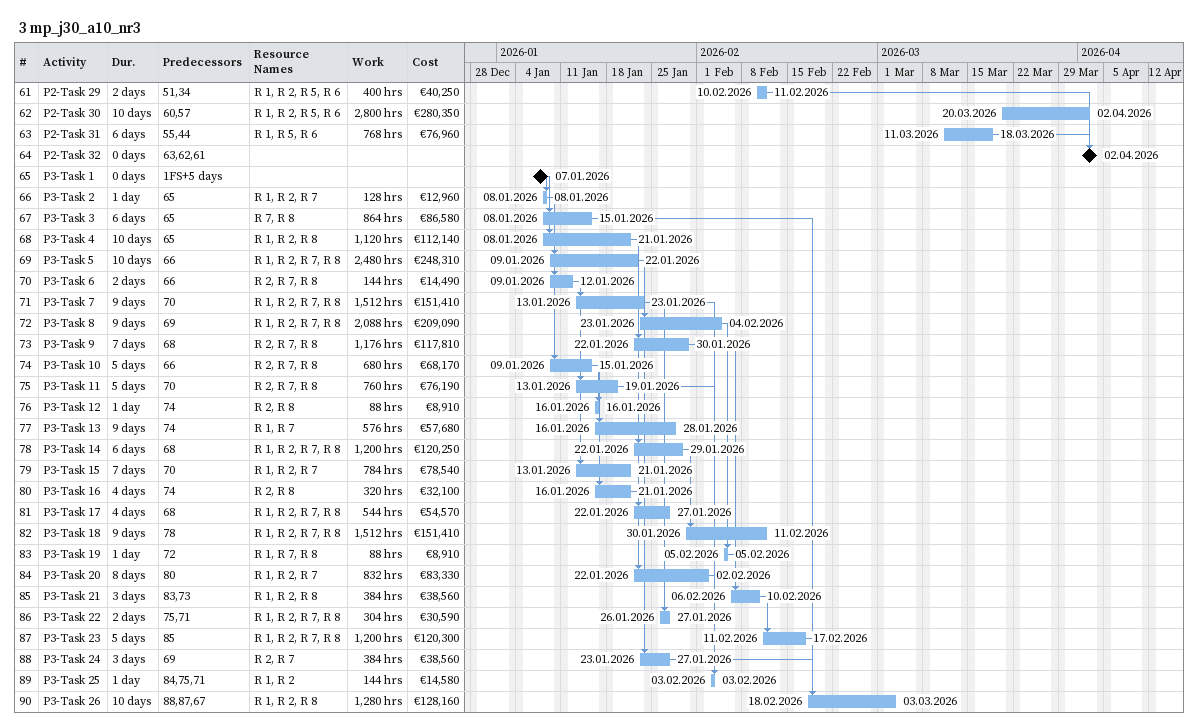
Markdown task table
3 mp_j30_a10_nr3

| ID | Task | Duration | Start | Finish | Predecessors | Resources | Work (h) | Cost (€) |
|---|---|---|---|---|---|---|---|---|
| 61 | P2-Task 29 | 2d | 2026-02-10 | 2026-02-11 | 51, 34 | R 1, R 2, R 5, R 6 | 400 | 40250 |
| 62 | P2-Task 30 | 10d | 2026-03-20 | 2026-04-02 | 60, 57 | R 1, R 2, R 5, R 6 | 2800 | 280350 |
| 63 | P2-Task 31 | 6d | 2026-03-11 | 2026-03-18 | 55, 44 | R 1, R 5, R 6 | 768 | 76960 |
| 64 | P2-Task 32 | 0d | 2026-04-02 | 2026-04-02 | 63, 62, 61 |  |  |  |
| 65 | P3-Task 1 | 0d | 2026-01-07 | 2026-01-07 | 1FS+5d |  |  |  |
| 66 | P3-Task 2 | 1d | 2026-01-08 | 2026-01-08 | 65 | R 1, R 2, R 7 | 128 | 12960 |
| 67 | P3-Task 3 | 6d | 2026-01-08 | 2026-01-15 | 65 | R 7, R 8 | 864 | 86580 |
| 68 | P3-Task 4 | 10d | 2026-01-08 | 2026-01-21 | 65 | R 1, R 2, R 8 | 1120 | 112140 |
| 69 | P3-Task 5 | 10d | 2026-01-09 | 2026-01-22 | 66 | R 1, R 2, R 7, R 8 | 2480 | 248310 |
| 70 | P3-Task 6 | 2d | 2026-01-09 | 2026-01-12 | 66 | R 2, R 7, R 8 | 144 | 14490 |
| 71 | P3-Task 7 | 9d | 2026-01-13 | 2026-01-23 | 70 | R 1, R 2, R 7, R 8 | 1512 | 151410 |
| 72 | P3-Task 8 | 9d | 2026-01-23 | 2026-02-04 | 69 | R 1, R 2, R 7, R 8 | 2088 | 209090 |
| 73 | P3-Task 9 | 7d | 2026-01-22 | 2026-01-30 | 68 | R 2, R 7, R 8 | 1176 | 117810 |
| 74 | P3-Task 10 | 5d | 2026-01-09 | 2026-01-15 | 66 | R 2, R 7, R 8 | 680 | 68170 |
| 75 | P3-Task 11 | 5d | 2026-01-13 | 2026-01-19 | 70 | R 2, R 7, R 8 | 760 | 76190 |
| 76 | P3-Task 12 | 1d | 2026-01-16 | 2026-01-16 | 74 | R 2, R 8 | 88 | 8910 |
| 77 | P3-Task 13 | 9d | 2026-01-16 | 2026-01-28 | 74 | R 1, R 7 | 576 | 57680 |
| 78 | P3-Task 14 | 6d | 2026-01-22 | 2026-01-29 | 68 | R 1, R 2, R 7, R 8 | 1200 | 120250 |
| 79 | P3-Task 15 | 7d | 2026-01-13 | 2026-01-21 | 70 | R 1, R 2, R 7 | 784 | 78540 |
| 80 | P3-Task 16 | 4d | 2026-01-16 | 2026-01-21 | 74 | R 2, R 8 | 320 | 32100 |
| 81 | P3-Task 17 | 4d | 2026-01-22 | 2026-01-27 | 68 | R 1, R 2, R 7, R 8 | 544 | 54570 |
| 82 | P3-Task 18 | 9d | 2026-01-30 | 2026-02-11 | 78 | R 1, R 2, R 7, R 8 | 1512 | 151410 |
| 83 | P3-Task 19 | 1d | 2026-02-05 | 2026-02-05 | 72 | R 1, R 7, R 8 | 88 | 8910 |
| 84 | P3-Task 20 | 8d | 2026-01-22 | 2026-02-02 | 80 | R 1, R 2, R 7 | 832 | 83330 |
| 85 | P3-Task 21 | 3d | 2026-02-06 | 2026-02-10 | 83, 73 | R 1, R 2, R 8 | 384 | 38560 |
| 86 | P3-Task 22 | 2d | 2026-01-26 | 2026-01-27 | 75, 71 | R 1, R 2, R 7, R 8 | 304 | 30590 |
| 87 | P3-Task 23 | 5d | 2026-02-11 | 2026-02-17 | 85 | R 1, R 2, R 7, R 8 | 1200 | 120300 |
| 88 | P3-Task 24 | 3d | 2026-01-23 | 2026-01-27 | 69 | R 2, R 7 | 384 | 38560 |
| 89 | P3-Task 25 | 1d | 2026-02-03 | 2026-02-03 | 84, 75, 71 | R 1, R 2 | 144 | 14580 |
| 90 | P3-Task 26 | 10d | 2026-02-18 | 2026-03-03 | 88, 87, 67 | R 1, R 2, R 8 | 1280 | 128160 |
